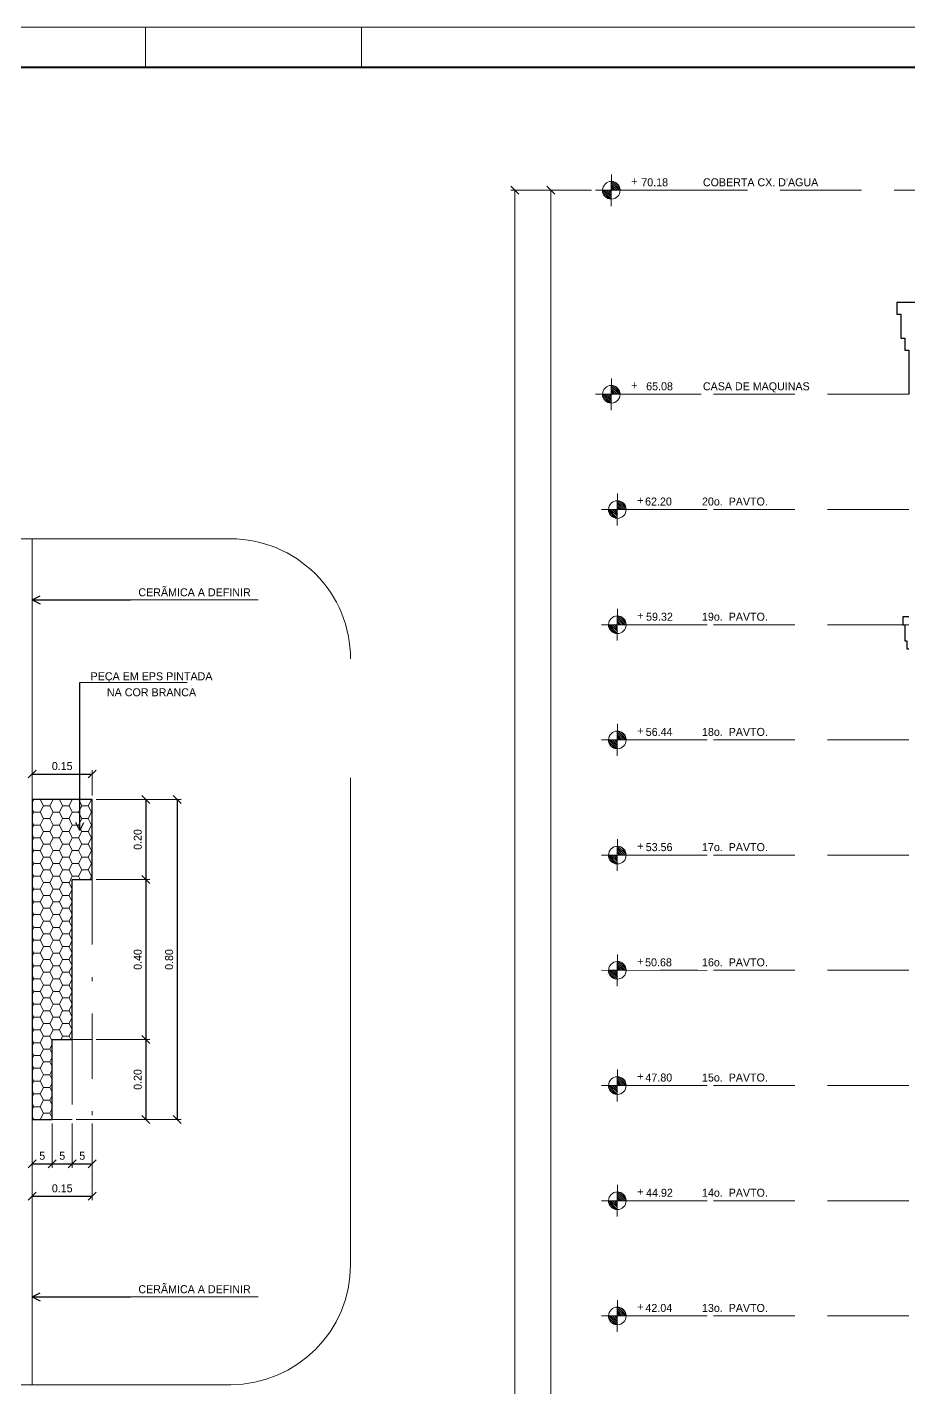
# Model space of a CAD drawing. Header units: metres. Extents: x -30 to 92, y -74 to 10.
# Drawn here: x -11.66 to 10.37, y -24.09 to 9.92 of the extents above; entities that cross this region are included whole.
import ezdxf
from ezdxf.enums import TextEntityAlignment as Align

# ---------------------------------------------------------------- set-up
doc = ezdxf.new("R2010")
doc.units = ezdxf.units.M
doc.header["$MEASUREMENT"] = 0
doc.linetypes.add('DGN Style 3', pattern=[2.84618, 2.032986, -0.813194])
doc.linetypes.add('DGN Style 4', pattern=[3.254811, 1.626389, -0.813194, 0.002033, -0.813194])
for name, color, linetype, lineweight in [('1 - Eixos', 7, 'Continuous', 0), ('11 - Acabamentos', 7, 'Continuous', 0), ('21 - Hachuras', 7, 'Continuous', 0), ('7 - Alvenaria', 7, 'Continuous', 0), ('Level 1-1', 7, 'Continuous', 0), ('Level 12', 7, 'Continuous', 0), ('Level 24-1', 7, 'Continuous', 0), ('Level 63', 7, 'Continuous', 0)]:
    doc.layers.add(name, color=color, linetype=linetype, lineweight=lineweight)
doc.styles.add('Style-CIVIL', font='CIVIL.shx')
doc.styles.add('Style-INTL_ENGINEERING', font='INTL_ENGINEERING.shx')
doc.dimstyles.get("Standard").update_dxf_attribs({"dimtxt": 0.18, "dimasz": 0.18, "dimexe": 0.18, "dimexo": 0.0625, "dimgap": 0.09, "dimtad": 0, "dimtih": 1, "dimtoh": 1, "dimdec": 4, "dimzin": 1, "dimdsep": 46, "dimtxsty": 'Standard', "dimcen": 0, "dimadec": 0, "dimazin": 0, "dimtfac": 1, "dimtdec": 4, "dimtofl": 0, "dimtmove": 0, "dimatfit": 3, "dimfxl": 0, "dimtolj": 1, "dimtzin": 1, "dimarcsym": 0})

# ---------------------------------------------------------------- blocks, each defined once
blk = doc.blocks.new('*U41')
at = {"layer": 'Level 12', "color": 131, "linetype": 'Continuous', "lineweight": 0}
for p, q in [((1.261, -0.268), (-1.261, 0.528)), ((0.881, -0.149), (1.001, 0.23)), ((0.931, 0.013), (1.042, -0.2)), ((0.947, 0.058), (1.086, -0.213)), ((0.991, 0.045), (1.1, -0.17)), ((0.66, -0.165), (0.738, -0.317)), ((0.664, -0.102), (0.797, -0.351)), ((0.697, -0.09), (0.823, -0.334)), ((0.74, -0.105), (0.837, -0.289)), ((0.881, -0.149), (0.761, -0.528)), ((0.786, -0.119), (0.851, -0.244)), ((0.83, -0.133), (0.864, -0.2)), ((0.875, -0.147), (0.878, -0.155)), ((0.89, -0.122), (0.908, -0.158)), ((0.904, -0.076), (0.952, -0.172)), ((0.918, -0.034), (0.997, -0.186)), ((1.059, -0.018), (1.089, -0.078))]:
    blk.add_line(p, q, dxfattribs=at)
at = {"layer": 'Level 12', "color": 131, "linetype": 'Continuous', "lineweight": 0, "flags": 128}
for points in [[(0.948, 0.062, -0.414214), (1.092, -0.215), (1.091, -0.215), (0.881, -0.149), (0.948, 0.063)], [(0.815, -0.359, -0.414214), (0.671, -0.082), (0.67, -0.083), (0.881, -0.149), (0.815, -0.359)]]:
    blk.add_lwpolyline(points, format="xyb", close=True, dxfattribs=at)
at = {"layer": 'Level 12', "color": 131, "linetype": 'Continuous', "lineweight": 0}
blk.add_circle((0.881, -0.148), 0.221, dxfattribs=at)
at = {"layer": 'Level 12', "color": 2, "linetype": 'Continuous', "lineweight": 13, "style": 'Style-CIVIL'}
blk.add_text('+', height=0.2, rotation=162.4862, dxfattribs=at).set_placement((0.368, -0.12))
blk = doc.blocks.new('*U42')
at = {"layer": 'Level 12', "color": 131, "linetype": 'Continuous', "lineweight": 0}
for p, q in [((1.261, -0.268), (-1.261, 0.528)), ((0.881, -0.149), (1.001, 0.23)), ((0.931, 0.013), (1.042, -0.2)), ((0.947, 0.058), (1.086, -0.213)), ((0.991, 0.045), (1.1, -0.17)), ((0.66, -0.165), (0.738, -0.317)), ((0.664, -0.102), (0.797, -0.351)), ((0.697, -0.09), (0.823, -0.334)), ((0.74, -0.105), (0.837, -0.288)), ((0.881, -0.149), (0.761, -0.528)), ((0.786, -0.119), (0.851, -0.244)), ((0.83, -0.133), (0.864, -0.2)), ((0.875, -0.147), (0.878, -0.155)), ((0.89, -0.122), (0.908, -0.158)), ((0.904, -0.076), (0.952, -0.172)), ((0.918, -0.034), (0.997, -0.186)), ((1.059, -0.018), (1.089, -0.078))]:
    blk.add_line(p, q, dxfattribs=at)
at = {"layer": 'Level 12', "color": 131, "linetype": 'Continuous', "lineweight": 0, "flags": 128}
for points in [[(0.948, 0.062, -0.414214), (1.092, -0.215), (1.091, -0.215), (0.881, -0.149), (0.948, 0.063)], [(0.815, -0.359, -0.414214), (0.671, -0.082), (0.67, -0.083), (0.881, -0.149), (0.815, -0.359)]]:
    blk.add_lwpolyline(points, format="xyb", close=True, dxfattribs=at)
at = {"layer": 'Level 12', "color": 131, "linetype": 'Continuous', "lineweight": 0}
blk.add_circle((0.881, -0.148), 0.221, dxfattribs=at)
at = {"layer": 'Level 12', "color": 2, "linetype": 'Continuous', "lineweight": 13, "style": 'Style-CIVIL'}
blk.add_text('+', height=0.2, rotation=162.4862, dxfattribs=at).set_placement((0.368, -0.12))
blk = doc.blocks.new('*U43')
at = {"layer": 'Level 12', "color": 131, "linetype": 'Continuous', "lineweight": 0}
for p, q in [((1.261, -0.268), (-1.261, 0.528)), ((0.881, -0.149), (1.001, 0.23)), ((0.931, 0.013), (1.042, -0.2)), ((0.947, 0.058), (1.086, -0.213)), ((0.991, 0.045), (1.1, -0.17)), ((0.66, -0.165), (0.738, -0.317)), ((0.664, -0.102), (0.797, -0.351)), ((0.697, -0.09), (0.823, -0.334)), ((0.74, -0.105), (0.837, -0.288)), ((0.881, -0.149), (0.761, -0.528)), ((0.786, -0.119), (0.851, -0.244)), ((0.83, -0.133), (0.864, -0.2)), ((0.876, -0.147), (0.878, -0.155)), ((0.89, -0.122), (0.908, -0.158)), ((0.904, -0.076), (0.952, -0.172)), ((0.918, -0.034), (0.997, -0.186)), ((1.059, -0.018), (1.089, -0.078))]:
    blk.add_line(p, q, dxfattribs=at)
at = {"layer": 'Level 12', "color": 131, "linetype": 'Continuous', "lineweight": 0, "flags": 128}
for points in [[(0.948, 0.062, -0.414214), (1.092, -0.215), (1.091, -0.215), (0.881, -0.149), (0.948, 0.063)], [(0.815, -0.359, -0.414214), (0.671, -0.082), (0.67, -0.083), (0.881, -0.149), (0.815, -0.359)]]:
    blk.add_lwpolyline(points, format="xyb", close=True, dxfattribs=at)
at = {"layer": 'Level 12', "color": 131, "linetype": 'Continuous', "lineweight": 0}
blk.add_circle((0.881, -0.148), 0.221, dxfattribs=at)
at = {"layer": 'Level 12', "color": 2, "linetype": 'Continuous', "lineweight": 13, "style": 'Style-CIVIL'}
blk.add_text('+', height=0.2, rotation=162.4862, dxfattribs=at).set_placement((0.368, -0.12))
blk = doc.blocks.new('*U44')
at = {"layer": 'Level 12', "color": 131, "linetype": 'Continuous', "lineweight": 0}
for p, q in [((1.261, -0.268), (-1.261, 0.528)), ((0.881, -0.149), (1.001, 0.23)), ((0.931, 0.013), (1.042, -0.2)), ((0.947, 0.058), (1.086, -0.213)), ((0.991, 0.045), (1.1, -0.17)), ((0.66, -0.165), (0.738, -0.317)), ((0.664, -0.102), (0.797, -0.351)), ((0.697, -0.09), (0.823, -0.334)), ((0.74, -0.105), (0.837, -0.288)), ((0.881, -0.149), (0.761, -0.528)), ((0.786, -0.119), (0.851, -0.244)), ((0.83, -0.133), (0.864, -0.199)), ((0.876, -0.147), (0.878, -0.155)), ((0.89, -0.122), (0.908, -0.158)), ((0.904, -0.076), (0.952, -0.172)), ((0.918, -0.034), (0.997, -0.186)), ((1.059, -0.018), (1.089, -0.078))]:
    blk.add_line(p, q, dxfattribs=at)
at = {"layer": 'Level 12', "color": 131, "linetype": 'Continuous', "lineweight": 0, "flags": 128}
for points in [[(0.948, 0.062, -0.414214), (1.092, -0.215), (1.091, -0.215), (0.881, -0.149), (0.948, 0.063)], [(0.815, -0.359, -0.414214), (0.671, -0.082), (0.67, -0.083), (0.881, -0.149), (0.815, -0.359)]]:
    blk.add_lwpolyline(points, format="xyb", close=True, dxfattribs=at)
at = {"layer": 'Level 12', "color": 131, "linetype": 'Continuous', "lineweight": 0}
blk.add_circle((0.881, -0.148), 0.221, dxfattribs=at)
at = {"layer": 'Level 12', "color": 2, "linetype": 'Continuous', "lineweight": 13, "style": 'Style-CIVIL'}
blk.add_text('+', height=0.2, rotation=162.4862, dxfattribs=at).set_placement((0.368, -0.12))
blk = doc.blocks.new('*U45')
at = {"layer": 'Level 12', "color": 131, "linetype": 'Continuous', "lineweight": 0}
for p, q in [((1.261, -0.268), (-1.261, 0.528)), ((0.881, -0.149), (1.001, 0.23)), ((0.931, 0.013), (1.042, -0.2)), ((0.947, 0.058), (1.086, -0.213)), ((0.991, 0.045), (1.1, -0.17)), ((0.66, -0.165), (0.738, -0.317)), ((0.664, -0.102), (0.797, -0.351)), ((0.697, -0.09), (0.823, -0.334)), ((0.74, -0.105), (0.837, -0.288)), ((0.881, -0.149), (0.761, -0.528)), ((0.786, -0.119), (0.851, -0.244)), ((0.83, -0.133), (0.864, -0.199)), ((0.875, -0.147), (0.878, -0.155)), ((0.89, -0.122), (0.908, -0.158)), ((0.904, -0.076), (0.952, -0.172)), ((0.918, -0.034), (0.997, -0.186)), ((1.059, -0.018), (1.089, -0.078))]:
    blk.add_line(p, q, dxfattribs=at)
at = {"layer": 'Level 12', "color": 131, "linetype": 'Continuous', "lineweight": 0, "flags": 128}
for points in [[(0.948, 0.062, -0.414214), (1.092, -0.215), (1.091, -0.215), (0.881, -0.149), (0.948, 0.063)], [(0.815, -0.359, -0.414214), (0.671, -0.082), (0.67, -0.083), (0.881, -0.149), (0.815, -0.359)]]:
    blk.add_lwpolyline(points, format="xyb", close=True, dxfattribs=at)
at = {"layer": 'Level 12', "color": 131, "linetype": 'Continuous', "lineweight": 0}
blk.add_circle((0.881, -0.148), 0.221, dxfattribs=at)
at = {"layer": 'Level 12', "color": 2, "linetype": 'Continuous', "lineweight": 13, "style": 'Style-CIVIL'}
blk.add_text('+', height=0.2, rotation=162.4862, dxfattribs=at).set_placement((0.368, -0.12))
blk = doc.blocks.new('*U46')
at = {"layer": 'Level 12', "color": 131, "linetype": 'Continuous', "lineweight": 0}
for p, q in [((1.261, -0.268), (-1.261, 0.528)), ((0.881, -0.149), (1.001, 0.23)), ((0.931, 0.013), (1.042, -0.2)), ((0.947, 0.058), (1.086, -0.213)), ((0.991, 0.045), (1.1, -0.17)), ((0.66, -0.165), (0.738, -0.317)), ((0.664, -0.102), (0.797, -0.351)), ((0.697, -0.09), (0.823, -0.334)), ((0.74, -0.105), (0.837, -0.288)), ((0.881, -0.149), (0.761, -0.528)), ((0.786, -0.119), (0.851, -0.244)), ((0.83, -0.133), (0.864, -0.2)), ((0.875, -0.147), (0.878, -0.155)), ((0.89, -0.122), (0.908, -0.158)), ((0.904, -0.076), (0.952, -0.172)), ((0.918, -0.034), (0.997, -0.186)), ((1.059, -0.018), (1.089, -0.078))]:
    blk.add_line(p, q, dxfattribs=at)
at = {"layer": 'Level 12', "color": 131, "linetype": 'Continuous', "lineweight": 0, "flags": 128}
for points in [[(0.948, 0.062, -0.414214), (1.092, -0.215), (1.091, -0.215), (0.881, -0.149), (0.948, 0.063)], [(0.815, -0.359, -0.414214), (0.671, -0.082), (0.67, -0.083), (0.881, -0.149), (0.815, -0.359)]]:
    blk.add_lwpolyline(points, format="xyb", close=True, dxfattribs=at)
at = {"layer": 'Level 12', "color": 131, "linetype": 'Continuous', "lineweight": 0}
blk.add_circle((0.881, -0.148), 0.221, dxfattribs=at)
at = {"layer": 'Level 12', "color": 2, "linetype": 'Continuous', "lineweight": 13, "style": 'Style-CIVIL'}
blk.add_text('+', height=0.2, rotation=162.4862, dxfattribs=at).set_placement((0.368, -0.12))
blk = doc.blocks.new('*D61')
at = {"layer": 'Level 1-1', "color": 2, "linetype": 'Continuous', "lineweight": 0}
blk.add_line((5.1, -22.298), (4.159, -22.298), dxfattribs=at)
at = {"layer": 'Level 1-1', "color": 2, "linetype": 'Continuous', "lineweight": 0, "style": 'Style-CIVIL'}
blk.add_text('42.04', height=0.2, rotation=360, dxfattribs=at).set_placement((3.793, -22.098), align=Align.MIDDLE_LEFT)
blk = doc.blocks.new('TerminatorOpen')
at = {"color": 0, "linetype": 'ByBlock', "lineweight": -2}
for q in [(-1, 0.5), (-1, 0), (-1, -0.5)]:
    blk.add_line((0, 0), q, dxfattribs=at)
blk = doc.blocks.new('*D62')
at = {"layer": 'Level 1-1', "color": 2, "linetype": 'Continuous', "lineweight": 0}
blk.add_line((5.1, -19.418), (4.159, -19.418), dxfattribs=at)
at = {"layer": 'Level 1-1', "color": 2, "linetype": 'Continuous', "lineweight": 0, "style": 'Style-CIVIL'}
blk.add_text('44.92', height=0.2, rotation=360, dxfattribs=at).set_placement((3.809, -19.218), align=Align.MIDDLE_LEFT)
blk = doc.blocks.new('*D63')
at = {"layer": 'Level 1-1', "color": 2, "linetype": 'Continuous', "lineweight": 0}
blk.add_line((5.1, -16.538), (4.159, -16.538), dxfattribs=at)
at = {"layer": 'Level 1-1', "color": 2, "linetype": 'Continuous', "lineweight": 0, "style": 'Style-CIVIL'}
blk.add_text('47.80', height=0.2, rotation=360, dxfattribs=at).set_placement((3.793, -16.338), align=Align.MIDDLE_LEFT)
blk = doc.blocks.new('*D64')
at = {"layer": 'Level 1-1', "color": 2, "linetype": 'Continuous', "lineweight": 0}
blk.add_line((5.1, -13.658), (4.159, -13.658), dxfattribs=at)
at = {"layer": 'Level 1-1', "color": 2, "linetype": 'Continuous', "lineweight": 0, "style": 'Style-CIVIL'}
blk.add_text('50.68', height=0.2, rotation=360, dxfattribs=at).set_placement((3.784, -13.458), align=Align.MIDDLE_LEFT)
blk = doc.blocks.new('*D65')
at = {"layer": 'Level 1-1', "color": 2, "linetype": 'Continuous', "lineweight": 0}
blk.add_line((5.1, -10.778), (4.159, -10.778), dxfattribs=at)
at = {"layer": 'Level 1-1', "color": 2, "linetype": 'Continuous', "lineweight": 0, "style": 'Style-CIVIL'}
blk.add_text('53.56', height=0.2, rotation=360, dxfattribs=at).set_placement((3.8, -10.578), align=Align.MIDDLE_LEFT)
blk = doc.blocks.new('*D66')
at = {"layer": 'Level 1-1', "color": 2, "linetype": 'Continuous', "lineweight": 0}
blk.add_line((5.1, -7.898), (4.159, -7.898), dxfattribs=at)
at = {"layer": 'Level 1-1', "color": 2, "linetype": 'Continuous', "lineweight": 0, "style": 'Style-CIVIL'}
blk.add_text('56.44', height=0.2, rotation=360, dxfattribs=at).set_placement((3.8, -7.698), align=Align.MIDDLE_LEFT)
blk = doc.blocks.new('*D67')
at = {"layer": 'Level 1-1', "color": 2, "linetype": 'Continuous', "lineweight": 0}
blk.add_line((5.1, -5.018), (4.159, -5.018), dxfattribs=at)
at = {"layer": 'Level 1-1', "color": 2, "linetype": 'Continuous', "lineweight": 0, "style": 'Style-CIVIL'}
blk.add_text('59.32', height=0.2, rotation=360, dxfattribs=at).set_placement((3.809, -4.818), align=Align.MIDDLE_LEFT)
blk = doc.blocks.new('*D68')
at = {"layer": 'Level 1-1', "color": 2, "linetype": 'Continuous', "lineweight": 0}
blk.add_line((5.1, -2.138), (4.159, -2.138), dxfattribs=at)
at = {"layer": 'Level 1-1', "color": 2, "linetype": 'Continuous', "lineweight": 0, "style": 'Style-CIVIL'}
blk.add_text('62.20', height=0.2, rotation=360, dxfattribs=at).set_placement((3.784, -1.938), align=Align.MIDDLE_LEFT)
blk = doc.blocks.new('*D69')
at = {"layer": 'Level 1-1', "color": 2, "linetype": 'Continuous', "lineweight": 0}
blk.add_line((5.087, 0.742), (4.186, 0.742), dxfattribs=at)
at = {"layer": 'Level 1-1', "color": 2, "linetype": 'Continuous', "lineweight": 0, "style": 'Style-CIVIL'}
blk.add_text('65.08', height=0.2, rotation=360, dxfattribs=at).set_placement((3.811, 0.942), align=Align.MIDDLE_LEFT)
blk = doc.blocks.new('*D70')
at = {"layer": 'Level 1-1', "color": 2, "linetype": 'Continuous', "lineweight": 0}
blk.add_line((5.087, 5.842), (4.004, 5.842), dxfattribs=at)
at = {"layer": 'Level 1-1', "color": 2, "linetype": 'Continuous', "lineweight": 0, "style": 'Style-CIVIL'}
blk.add_text('70.18', height=0.2, rotation=360, dxfattribs=at).set_placement((3.689, 6.042), align=Align.MIDDLE_LEFT)
blk = doc.blocks.new('*U71')
at = {"layer": 'Level 24-1', "color": 7, "linetype": 'DGN Style 4', "lineweight": 13, "flags": 128}
for points in [[(-1.0445, 2.5725), (-2.0813, 1.635)], [(0.877, 1.044), (-0.4795, 2.5442)], [(-0.1904, -0.4562), (0.8464, 0.4814)]]:
    blk.add_lwpolyline(points, dxfattribs=at)
at = {"layer": 'Level 24-1', "color": 7, "linetype": 'DGN Style 4', "lineweight": 13}
for centre, start, end in [((-0.7762, 2.2759), 42.1219, 132.1219), ((0.5781, 0.7781), 312.1219, 42.1219)]:
    blk.add_arc(centre, 0.4, start, end, dxfattribs=at)
blk = doc.blocks.new('*D109')
at = {"layer": 'Defpoints'}
for p in [(0.527, 5.842), (2.542, 5.842), (0.527, -29.248), (2.135, -64.338)]:
    blk.add_point(p, dxfattribs=at)
at = {"layer": 'Level 1-1', "color": 2, "linetype": 'Continuous', "lineweight": 0}
for p, q in [((0.427, 5.942), (0.627, 5.742)), ((2.442, 5.842), (0.427, 5.842)), ((0.527, -64.338), (0.527, 5.842)), ((0.627, -64.438), (0.427, -64.238)), ((2.035, -64.338), (0.427, -64.338))]:
    blk.add_line(p, q, dxfattribs=at)
at = {"layer": 'Level 1-1', "color": 2, "linetype": 'Continuous', "lineweight": 0, "style": 'Style-CIVIL'}
blk.add_text('70.180', height=0.2, rotation=90, dxfattribs=at).set_placement((0.327, -29.703), align=Align.MIDDLE_LEFT)
blk = doc.blocks.new('_Oblique')
at = {"color": 0, "linetype": 'ByBlock', "lineweight": -2}
blk.add_line((0.5, 0.5), (-0.5, -0.5), dxfattribs=at)
blk = doc.blocks.new('*D114')
at = {"layer": 'Defpoints'}
for p in [(1.428, 5.842), (2.542, 5.842), (1.428, -28.748), (2.135, -63.338)]:
    blk.add_point(p, dxfattribs=at)
at = {"layer": 'Level 1-1', "color": 2, "linetype": 'Continuous', "lineweight": 0}
for p, q in [((1.328, 5.942), (1.528, 5.742)), ((2.442, 5.842), (1.328, 5.842)), ((1.428, -63.338), (1.428, 5.842)), ((1.528, -63.438), (1.328, -63.238)), ((2.035, -63.338), (1.328, -63.338))]:
    blk.add_line(p, q, dxfattribs=at)
at = {"layer": 'Level 1-1', "color": 2, "linetype": 'Continuous', "lineweight": 0, "style": 'Style-CIVIL'}
blk.add_text('69.180', height=0.2, rotation=90, dxfattribs=at).set_placement((1.228, -29.2), align=Align.MIDDLE_LEFT)
blk = doc.blocks.new('*D117')
at = {"layer": 'Defpoints', "color": 0, "linetype": 'Continuous', "lineweight": 0}
for p in [(-10.033, -11.387), (-10.033, -15.387), (-8.696, -15.387)]:
    blk.add_point(p, dxfattribs=at)
at = {"layer": 'Level 1-1', "color": 2, "linetype": 'Continuous', "lineweight": 0}
for p, q in [((-9.934, -11.387), (-8.597, -11.387)), ((-9.934, -15.387), (-8.597, -15.387))]:
    blk.add_line(p, q, dxfattribs=at)
at = {"layer": 'Level 1-1', "color": 0, "linetype": 'Continuous', "lineweight": -2}
blk.add_line((-8.696, -11.387), (-8.696, -15.387), dxfattribs=at)
at = {"layer": 'Level 1-1', "color": 0, "linetype": 'Continuous', "lineweight": -2, "xscale": 0.199, "yscale": 0.199, "zscale": 0.199}
for p, rotation in [((-8.696, -11.387), 90), ((-8.696, -15.387), 270)]:
    blk.add_blockref('_Oblique', p, dxfattribs=dict(at, rotation=rotation))
at = {"layer": 'Level 1-1', "color": 0, "linetype": 'Continuous', "lineweight": 0, "insert": (-8.895, -13.387), "char_height": 0.199, "attachment_point": 5, "rotation": 90, "style": 'Style-INTL_ENGINEERING'}
blk.add_mtext('0.40', dxfattribs=at)
blk = doc.blocks.new('*D118')
at = {"layer": 'Defpoints', "color": 0, "linetype": 'Continuous', "lineweight": 0}
for p in [(-10.033, -15.387), (-10.533, -17.387), (-8.696, -17.387)]:
    blk.add_point(p, dxfattribs=at)
at = {"layer": 'Level 1-1', "color": 2, "linetype": 'Continuous', "lineweight": 0}
for p, q in [((-9.934, -15.387), (-8.597, -15.387)), ((-10.434, -17.387), (-8.597, -17.387))]:
    blk.add_line(p, q, dxfattribs=at)
at = {"layer": 'Level 1-1', "color": 0, "linetype": 'Continuous', "lineweight": -2}
blk.add_line((-8.696, -15.387), (-8.696, -17.387), dxfattribs=at)
at = {"layer": 'Level 1-1', "color": 0, "linetype": 'Continuous', "lineweight": -2, "xscale": 0.199, "yscale": 0.199, "zscale": 0.199}
for p, rotation in [((-8.696, -15.387), 90), ((-8.696, -17.387), 270)]:
    blk.add_blockref('_Oblique', p, dxfattribs=dict(at, rotation=rotation))
at = {"layer": 'Level 1-1', "color": 0, "linetype": 'Continuous', "lineweight": 0, "insert": (-8.895, -16.387), "char_height": 0.199, "attachment_point": 5, "rotation": 90, "style": 'Style-INTL_ENGINEERING'}
blk.add_mtext('0.20', dxfattribs=at)
blk = doc.blocks.new('*D116')
at = {"layer": 'Defpoints', "color": 0, "linetype": 'Continuous', "lineweight": 0}
for p in [(-10.033, -9.387), (-10.033, -11.387), (-8.696, -11.387)]:
    blk.add_point(p, dxfattribs=at)
at = {"layer": 'Level 1-1', "color": 2, "linetype": 'Continuous', "lineweight": 0}
for p, q in [((-9.934, -9.387), (-8.597, -9.387)), ((-9.934, -11.387), (-8.597, -11.387))]:
    blk.add_line(p, q, dxfattribs=at)
at = {"layer": 'Level 1-1', "color": 0, "linetype": 'Continuous', "lineweight": -2}
blk.add_line((-8.696, -9.387), (-8.696, -11.387), dxfattribs=at)
at = {"layer": 'Level 1-1', "color": 0, "linetype": 'Continuous', "lineweight": -2, "xscale": 0.199, "yscale": 0.199, "zscale": 0.199}
for p, rotation in [((-8.696, -9.387), 90), ((-8.696, -11.387), 270)]:
    blk.add_blockref('_Oblique', p, dxfattribs=dict(at, rotation=rotation))
at = {"layer": 'Level 1-1', "color": 0, "linetype": 'Continuous', "lineweight": 0, "insert": (-8.895, -10.387), "char_height": 0.199, "attachment_point": 5, "rotation": 90, "style": 'Style-INTL_ENGINEERING'}
blk.add_mtext('0.20', dxfattribs=at)
blk = doc.blocks.new('*D119')
at = {"layer": 'Defpoints', "color": 0, "linetype": 'Continuous', "lineweight": 0}
for p in [(-10.033, -9.387), (-9.648, -17.387), (-7.911, -17.387)]:
    blk.add_point(p, dxfattribs=at)
at = {"layer": 'Level 1-1', "color": 2, "linetype": 'Continuous', "lineweight": 0}
for p, q in [((-9.934, -9.387), (-7.812, -9.387)), ((-9.549, -17.387), (-7.812, -17.387))]:
    blk.add_line(p, q, dxfattribs=at)
at = {"layer": 'Level 1-1', "color": 0, "linetype": 'Continuous', "lineweight": -2}
blk.add_line((-7.911, -9.387), (-7.911, -17.387), dxfattribs=at)
at = {"layer": 'Level 1-1', "color": 0, "linetype": 'Continuous', "lineweight": -2, "xscale": 0.199, "yscale": 0.199, "zscale": 0.199}
for p, rotation in [((-7.911, -9.387), 90), ((-7.911, -17.387), 270)]:
    blk.add_blockref('_Oblique', p, dxfattribs=dict(at, rotation=rotation))
at = {"layer": 'Level 1-1', "color": 0, "linetype": 'Continuous', "lineweight": 0, "insert": (-8.11, -13.387), "char_height": 0.199, "attachment_point": 5, "rotation": 90, "style": 'Style-INTL_ENGINEERING'}
blk.add_mtext('0.80', dxfattribs=at)
blk = doc.blocks.new('*D120')
at = {"layer": 'Defpoints', "color": 0, "linetype": 'Continuous', "lineweight": 0}
for p in [(-11.533, -17.387), (-11.033, -17.387), (-11.033, -18.493)]:
    blk.add_point(p, dxfattribs=at)
at = {"layer": 'Level 1-1', "color": 2, "linetype": 'Continuous', "lineweight": 0}
for p, q in [((-11.533, -17.486), (-11.533, -18.592)), ((-11.033, -17.486), (-11.033, -18.592))]:
    blk.add_line(p, q, dxfattribs=at)
at = {"layer": 'Level 1-1', "color": 0, "linetype": 'Continuous', "lineweight": -2}
blk.add_line((-11.533, -18.493), (-11.033, -18.493), dxfattribs=at)
at = {"layer": 'Level 1-1', "color": 0, "linetype": 'Continuous', "lineweight": -2, "xscale": 0.199, "yscale": 0.199, "zscale": 0.199, "rotation": 180}
blk.add_blockref('_Oblique', (-11.533, -18.493), dxfattribs=at)
at = {"layer": 'Level 1-1', "color": 0, "linetype": 'Continuous', "lineweight": -2, "xscale": 0.199, "yscale": 0.199, "zscale": 0.199}
blk.add_blockref('_Oblique', (-11.033, -18.493), dxfattribs=at)
at = {"layer": 'Level 1-1', "color": 0, "linetype": 'Continuous', "lineweight": 0, "insert": (-11.283, -18.295), "char_height": 0.199, "attachment_point": 5, "style": 'Style-INTL_ENGINEERING'}
blk.add_mtext('5', dxfattribs=at)
blk = doc.blocks.new('*D121')
at = {"layer": 'Defpoints', "color": 0, "linetype": 'Continuous', "lineweight": 0}
for p in [(-11.533, -17.387), (-10.033, -17.387), (-10.033, -19.307)]:
    blk.add_point(p, dxfattribs=at)
at = {"layer": 'Level 1-1', "color": 2, "linetype": 'Continuous', "lineweight": 0}
for p, q in [((-11.533, -17.486), (-11.533, -19.406)), ((-10.033, -17.486), (-10.033, -19.406))]:
    blk.add_line(p, q, dxfattribs=at)
at = {"layer": 'Level 1-1', "color": 0, "linetype": 'Continuous', "lineweight": -2}
blk.add_line((-11.533, -19.307), (-10.033, -19.307), dxfattribs=at)
at = {"layer": 'Level 1-1', "color": 0, "linetype": 'Continuous', "lineweight": -2, "xscale": 0.199, "yscale": 0.199, "zscale": 0.199, "rotation": 180}
blk.add_blockref('_Oblique', (-11.533, -19.307), dxfattribs=at)
at = {"layer": 'Level 1-1', "color": 0, "linetype": 'Continuous', "lineweight": -2, "xscale": 0.199, "yscale": 0.199, "zscale": 0.199}
blk.add_blockref('_Oblique', (-10.033, -19.307), dxfattribs=at)
at = {"layer": 'Level 1-1', "color": 0, "linetype": 'Continuous', "lineweight": 0, "insert": (-10.783, -19.108), "char_height": 0.199, "attachment_point": 5, "style": 'Style-INTL_ENGINEERING'}
blk.add_mtext('0.15', dxfattribs=at)
blk = doc.blocks.new('*D122')
at = {"layer": 'Defpoints', "color": 0, "linetype": 'Continuous', "lineweight": 0}
for p in [(-10.033, -8.75), (-11.533, -9.387), (-10.033, -9.387)]:
    blk.add_point(p, dxfattribs=at)
at = {"layer": 'Level 1-1', "color": 2, "linetype": 'Continuous', "lineweight": 0}
for p, q in [((-11.533, -9.288), (-11.533, -8.651)), ((-10.033, -9.288), (-10.033, -8.651))]:
    blk.add_line(p, q, dxfattribs=at)
at = {"layer": 'Level 1-1', "color": 0, "linetype": 'Continuous', "lineweight": -2}
blk.add_line((-11.533, -8.75), (-10.033, -8.75), dxfattribs=at)
at = {"layer": 'Level 1-1', "color": 0, "linetype": 'Continuous', "lineweight": -2, "xscale": 0.199, "yscale": 0.199, "zscale": 0.199, "rotation": 180}
blk.add_blockref('_Oblique', (-11.533, -8.75), dxfattribs=at)
at = {"layer": 'Level 1-1', "color": 0, "linetype": 'Continuous', "lineweight": -2, "xscale": 0.199, "yscale": 0.199, "zscale": 0.199}
blk.add_blockref('_Oblique', (-10.033, -8.75), dxfattribs=at)
at = {"layer": 'Level 1-1', "color": 0, "linetype": 'Continuous', "lineweight": 0, "insert": (-10.783, -8.552), "char_height": 0.199, "attachment_point": 5, "style": 'Style-INTL_ENGINEERING'}
blk.add_mtext('0.15', dxfattribs=at)
blk = doc.blocks.new('*D144')
at = {"layer": 'Defpoints', "color": 0, "linetype": 'Continuous', "lineweight": 0}
for p in [(-11.033, -17.387), (-10.533, -17.387), (-10.533, -18.493)]:
    blk.add_point(p, dxfattribs=at)
at = {"layer": 'Level 1-1', "color": 2, "linetype": 'Continuous', "lineweight": 0}
for p, q in [((-11.033, -17.486), (-11.033, -18.592)), ((-10.533, -17.486), (-10.533, -18.592))]:
    blk.add_line(p, q, dxfattribs=at)
at = {"layer": 'Level 1-1', "color": 0, "linetype": 'Continuous', "lineweight": -2}
blk.add_line((-11.033, -18.493), (-10.533, -18.493), dxfattribs=at)
at = {"layer": 'Level 1-1', "color": 0, "linetype": 'Continuous', "lineweight": -2, "xscale": 0.199, "yscale": 0.199, "zscale": 0.199, "rotation": 180}
blk.add_blockref('_Oblique', (-11.033, -18.493), dxfattribs=at)
at = {"layer": 'Level 1-1', "color": 0, "linetype": 'Continuous', "lineweight": -2, "xscale": 0.199, "yscale": 0.199, "zscale": 0.199}
blk.add_blockref('_Oblique', (-10.533, -18.493), dxfattribs=at)
at = {"layer": 'Level 1-1', "color": 0, "linetype": 'Continuous', "lineweight": 0, "insert": (-10.783, -18.295), "char_height": 0.199, "attachment_point": 5, "style": 'Style-INTL_ENGINEERING'}
blk.add_mtext('5', dxfattribs=at)
blk = doc.blocks.new('*D145')
at = {"layer": 'Defpoints', "color": 0, "linetype": 'Continuous', "lineweight": 0}
for p in [(-10.533, -17.387), (-10.033, -17.387), (-10.033, -18.493)]:
    blk.add_point(p, dxfattribs=at)
at = {"layer": 'Level 1-1', "color": 2, "linetype": 'Continuous', "lineweight": 0}
for p, q in [((-10.533, -17.486), (-10.533, -18.592)), ((-10.033, -17.486), (-10.033, -18.592))]:
    blk.add_line(p, q, dxfattribs=at)
at = {"layer": 'Level 1-1', "color": 0, "linetype": 'Continuous', "lineweight": -2}
blk.add_line((-10.533, -18.493), (-10.033, -18.493), dxfattribs=at)
at = {"layer": 'Level 1-1', "color": 0, "linetype": 'Continuous', "lineweight": -2, "xscale": 0.199, "yscale": 0.199, "zscale": 0.199, "rotation": 180}
blk.add_blockref('_Oblique', (-10.533, -18.493), dxfattribs=at)
at = {"layer": 'Level 1-1', "color": 0, "linetype": 'Continuous', "lineweight": -2, "xscale": 0.199, "yscale": 0.199, "zscale": 0.199}
blk.add_blockref('_Oblique', (-10.033, -18.493), dxfattribs=at)
at = {"layer": 'Level 1-1', "color": 0, "linetype": 'Continuous', "lineweight": 0, "insert": (-10.283, -18.295), "char_height": 0.199, "attachment_point": 5, "style": 'Style-INTL_ENGINEERING'}
blk.add_mtext('5', dxfattribs=at)

msp = doc.modelspace()

# ---------------------------------------------------------------- hatches: boundary and pattern name
at = {"layer": '11 - Acabamentos', "linetype": 'Continuous', "lineweight": 0}
h = msp.add_hatch(dxfattribs=at)
h.set_pattern_fill('HONEY', color=8, style=0)
h.set_pattern_definition([(0, (-8.3728, -9.2271), (-0.48, -0.64), [0.16, -0.32]), (63.435, (-8.21278, -9.22711), (-0.48, -1.28), [0.178885, -1.96774]), (116.565, (-8.13278, -9.06711), (-0.48, 1.28), [0.178885, -1.96774]), (180, (-8.2128, -8.9071), (-0.48, -0.64), [0.16, -0.32]), (-116.565, (-8.37278, -8.90711), (-0.48, -1.28), [0.178885, -1.96774]), (-63.435, (-8.45278, -9.06711), (-0.48, 1.28), [0.178885, -1.96774]), (0, (-8.3728, -8.9071), (-0.48, -0.64), [0.16, -0.32]), (63.435, (-8.21278, -8.90711), (-0.48, -1.28), [0.178885, -1.96774]), (0, (-8.1328, -9.0671), (-0.48, -0.64), [0.08, -0.4]), (0, (-8.5328, -9.0671), (-0.48, -0.64), [0.08, -0.4]), (63.435, (-8.45278, -9.06711), (-0.48, -1.28), [0.178885, -1.96774]), (116.565, (-8.37278, -8.90711), (-0.48, 1.28), [0.178885, -1.96774]), (-63.435, (-8.45278, -8.74711), (-0.48, 1.28), [0.178885, -1.96774]), (180, (-8.0528, -9.0671), (-0.48, -0.64), [0.08, -0.4]), (-116.565, (-8.13278, -9.06711), (-0.48, -1.28), [0.178885, -1.96774]), (-63.435, (-8.21278, -9.22711), (-0.48, 1.28), [0.178885, -1.96774]), (63.435, (-8.45278, -9.38711), (-0.48, -1.28), [0.178885, -1.96774]), (116.565, (-8.37278, -9.22711), (-0.48, 1.28), [0.178885, -1.96774]), (180, (-8.4528, -9.0671), (-0.48, -0.64), [0.08, -0.4]), (-116.565, (-8.13278, -8.74711), (-0.48, -1.28), [0.178885, -1.96774]), (-63.435, (-8.21278, -8.90711), (-0.48, 1.28), [0.178885, -1.96774]), (0, (-8.1328, -8.7471), (-0.48, -0.64), [0.08, -0.4]), (180, (-8.4528, -8.7471), (-0.48, -0.64), [0.08, -0.4])])
h.paths.add_polyline_path([(-11.5328, -9.3871), (-11.5328, -17.3871), (-11.0328, -17.3871), (-11.0328, -15.3871), (-10.5328, -15.3871), (-10.5328, -11.3871), (-10.0328, -11.3871), (-10.0328, -9.3871)])

# ---------------------------------------------------------------- linework, layer by layer
at = {"layer": '1 - Eixos', "color": 91, "linetype": 'DGN Style 3', "lineweight": 0}
for p, q in [((14.8846, 5.8421), (5.1867, 5.8421)), ((10.3743, 0.7421), (5.1866, 0.7421)), ((10.3743, -2.1379), (5.3366, -2.1379)), ((10.3743, -5.0179), (5.3366, -5.0179)), ((10.3743, -7.8979), (5.3366, -7.8979)), ((10.3743, -10.7779), (5.3366, -10.7779)), ((10.3743, -13.6579), (5.3366, -13.6579)), ((10.3743, -16.5379), (5.3366, -16.5379)), ((10.3743, -19.4179), (5.3366, -19.4179)), ((10.3743, -22.2979), (5.3366, -22.2979))]:
    msp.add_line(p, q, dxfattribs=at)
at = {"layer": '11 - Acabamentos', "color": 30, "linetype": 'Continuous', "lineweight": 13}
msp.add_line((-11.5328, -2.8713), (-11.5328, -24.0162), dxfattribs=at)
at = {"layer": '11 - Acabamentos', "color": 30, "linetype": 'Continuous', "lineweight": 30, "flags": 128}
msp.add_lwpolyline([(-11.5328, -9.3871), (-11.5328, -17.3871), (-11.0328, -17.3871), (-11.0328, -15.3871), (-10.5328, -15.3871), (-10.5328, -11.3871), (-10.0328, -11.3871), (-10.0328, -9.3871)], close=True, dxfattribs=at)
at = {"layer": '21 - Hachuras', "color": 2, "linetype": 'DGN Style 4', "lineweight": 0}
for p, q in [((-10.0328, -11.3871), (-10.0328, -17.3871)), ((-10.5328, -15.3871), (-10.5328, -17.3871)), ((-10.5328, -15.3871), (-10.0328, -15.3871)), ((-11.0328, -17.3871), (-10.5328, -17.3871))]:
    msp.add_line(p, q, dxfattribs=at)
at = {"layer": '7 - Alvenaria', "color": 7, "linetype": 'Continuous', "lineweight": 30}
for p, q in [((10.0743, 3.0421), (10.5243, 3.0421)), ((10.0743, 3.0421), (10.0743, 2.7421)), ((10.0743, 2.7421), (10.1743, 2.7421)), ((10.1743, 2.7421), (10.1743, 2.1421)), ((10.1743, 2.1421), (10.2743, 2.1421)), ((10.2743, 2.1421), (10.2743, 1.8421)), ((10.2743, 1.8421), (10.3743, 1.8421)), ((10.3743, 1.8421), (10.3743, 0.7421))]:
    msp.add_line(p, q, dxfattribs=at)
at = {"layer": '7 - Alvenaria', "color": 7, "linetype": 'Continuous', "lineweight": 30, "flags": 128}
msp.add_lwpolyline([(10.3743, -4.8179), (10.2243, -4.8179), (10.2243, -5.0179), (10.2743, -5.0179), (10.2743, -5.4179), (10.3243, -5.4179), (10.3243, -5.6179), (10.3743, -5.6179)], dxfattribs=at)
msp.add_lwpolyline([(10.3743, -4.8179), (10.2243, -4.8179), (10.2243, -5.0179), (10.2743, -5.0179), (10.2743, -5.4179), (10.3243, -5.4179), (10.3243, -5.6179), (10.3743, -5.6179)], dxfattribs=at)
at = {"layer": 'Level 12', "color": 2, "linetype": 'Continuous', "lineweight": 0}
for p, q in [((-9.0788, -4.3982), (-5.8854, -4.3982)), ((-10.3405, -6.4599), (-7.6637, -6.4599)), ((-9.0788, -21.819), (-5.8854, -21.819))]:
    msp.add_line(p, q, dxfattribs=at)
at = {"layer": 'Level 63', "color": 131, "linetype": 'Continuous', "lineweight": 0}
for p, q in [((-8.7009, 9.9189), (-8.7009, 8.9189)), ((-3.3009, 9.9189), (-3.3009, 8.9189))]:
    msp.add_line(p, q, dxfattribs=at)
at = {"layer": 'Level 63', "color": 131, "linetype": 'Continuous', "lineweight": 40}
msp.add_line((-27.2009, 8.9199), (88.2001, 8.9189), dxfattribs=at)
at = {"layer": 'Level 63', "color": 131, "linetype": 'Continuous', "lineweight": 0, "flags": 128}
msp.add_lwpolyline([(89.1991, 9.9189), (-29.7019, 9.9189), (-29.7019, -74.1811), (89.1991, -74.1811)], close=True, dxfattribs=at)
at = {"layer": 'Level 63', "color": 131, "linetype": 'Continuous', "lineweight": 13, "flags": 128}
msp.add_lwpolyline([(78.1993, -73.1825), (-27.2009, -73.1825), (-27.2009, 8.9199), (78.1993, 8.9199)], close=True, dxfattribs=at)

# ---------------------------------------------------------------- block references
at = {"layer": 'Level 12', "color": 131, "linetype": 'Continuous', "lineweight": 0, "xscale": 0.9999984817853872, "yscale": 0.9999984817853872, "zscale": 0.9999984817853872, "rotation": 197.5137445045104}
for name, p in [('*U46', (3.8253, 5.9657)), ('*U45', (3.8252, 0.8659)), ('*U44', (3.9752, -2.0141)), ('*U44', (3.9752, -4.8941)), ('*U43', (3.9752, -7.7741)), ('*U43', (3.9752, -10.6541)), ('*U42', (3.9752, -13.5341)), ('*U42', (3.9752, -16.4141)), ('*U41', (3.9752, -19.2941)), ('*U41', (3.9752, -22.1741))]:
    msp.add_blockref(name, p, dxfattribs=at)
at = {"layer": 'Level 24-1', "color": 7, "linetype": 'DGN Style 4', "lineweight": 13, "xscale": 7.500004942427382, "yscale": 7.500004942427382, "zscale": 7.500004942427382, "rotation": 317.880556730509}
msp.add_blockref('*U71', (-13.7061, -22.4366), dxfattribs=at)

# ---------------------------------------------------------------- texts
at = {"layer": 'Level 12', "color": 2, "linetype": 'Continuous', "lineweight": 13, "style": 'Style-CIVIL'}
for s, p in [("COBERTA CX. D'AGUA", (5.2296, 6.0424)), ('CASA DE MAQUINAS', (5.2296, 0.9424)), ('20o.  PAVTO.', (5.2065, -1.9378)), ('19o.  PAVTO.', (5.2065, -4.8178)), ('18o.  PAVTO.', (5.2065, -7.6978)), ('17o.  PAVTO.', (5.2065, -10.5778)), ('16o.  PAVTO.', (5.2065, -13.4578)), ('15o.  PAVTO.', (5.2065, -16.3378)), ('14o.  PAVTO.', (5.2066, -19.2178)), ('13o.  PAVTO.', (5.2066, -22.0978))]:
    msp.add_text(s, height=0.1995, rotation=359.99998, dxfattribs=at).set_placement(p, align=Align.MIDDLE_LEFT)
at = {"layer": 'Level 12', "color": 2, "linetype": 'Continuous', "lineweight": 13, "char_height": 0.199998, "attachment_point": 5, "line_spacing_factor": 1.200006, "style": 'Style-INTL_ENGINEERING'}
for s, insert in [('CERÃMICA A DEFINIR\\P', (-7.476, -4.2097)), ('PEÇA EM EPS PINTADA\\PNA COR BRANCA\\P', (-8.5508, -6.5085)), ('CERÃMICA A DEFINIR\\P', (-7.476, -21.6305))]:
    msp.add_mtext(s, dxfattribs=dict(at, insert=insert))

# ---------------------------------------------------------------- dimensions: what is measured, and where the dimension line sits
at = {"layer": 'Level 1-1', "color": 2, "linetype": 'Continuous', "lineweight": 0}
for feature_location, offset, picture, middle in [((5.1866, 5.8421), (-1.1823, 0), '*D70', (4.0469, 6.0421)), ((5.1866, 0.7421), (-1.0007, 0), '*D69', (4.1986, 0.9421)), ((5.1997, -2.1379), (-1.0409, 0), '*D68', (4.1714, -1.9379)), ((5.1997, -5.0179), (-1.0409, 0), '*D67', (4.184, -4.8179)), ((5.1997, -7.8979), (-1.0409, 0), '*D66', (4.1792, -7.6979)), ((5.1997, -10.7779), (-1.0409, 0), '*D65', (4.1792, -10.5779)), ((5.1997, -13.6579), (-1.0409, 0), '*D64', (4.1714, -13.4579)), ((5.1997, -16.5379), (-1.0409, 0), '*D63', (4.1761, -16.3379)), ((5.1997, -19.4179), (-1.0409, 0), '*D62', (4.184, -19.2179)), ((5.1997, -22.2979), (-1.0409, 0), '*D61', (4.1761, -22.0979))]:
    dim = msp.add_ordinate_dim(feature_location=feature_location, offset=offset, dtype=0, origin=(-6.5686, -64.3379), dimstyle='Standard', override={"dimtxt": 0.2, "dimasz": 0.2, "dimexe": 0.1, "dimexo": 0.1, "dimgap": 0.1, "dimtad": 1, "dimtih": 0, "dimtoh": 0, "dimdec": 2, "dimzin": 3, "dimtxsty": 'Style-CIVIL', "dimblk": 'TerminatorOpen', "dimclre": 2, "dimtdec": 2, "dimatfit": 1, "dimtolj": 0, "dimtzin": 3, "dimlwe": 0}, dxfattribs=at)
    dim.commit()
    dim.dimension.update_dxf_attribs({"geometry": picture, "text_midpoint": middle})
for base, p1, p2, angle, override, picture, middle in [((0.527, 5.8418), (2.1348, -64.3379), (2.542, 5.8418), 90, {"dimtxt": 0.2, "dimasz": 0.2, "dimexe": 0.1, "dimexo": 0.1, "dimgap": 0.1, "dimtad": 1, "dimtih": 0, "dimtoh": 0, "dimdec": 3, "dimzin": 3, "dimtxsty": 'Style-CIVIL', "dimblk": 'Oblique', "dimclre": 2, "dimtdec": 3, "dimatfit": 1, "dimfrac": 2, "dimtolj": 0, "dimtzin": 3, "dimlwe": 0}, '*D109', (0.527, -29.248)), ((1.4278, 5.8418), (2.1348, -63.3379), (2.542, 5.8418), 90, {"dimtxt": 0.2, "dimasz": 0.2, "dimexe": 0.1, "dimexo": 0.1, "dimgap": 0.1, "dimtad": 1, "dimtih": 0, "dimtoh": 0, "dimdec": 3, "dimzin": 3, "dimtxsty": 'Style-CIVIL', "dimblk": 'Oblique', "dimclre": 2, "dimtdec": 3, "dimatfit": 1, "dimfrac": 2, "dimtolj": 0, "dimtzin": 3, "dimlwe": 0}, '*D114', (1.4278, -28.748)), ((-8.6963, -11.3871), (-10.0328, -9.3871), (-10.0328, -11.3871), 270, {"dimtxt": 0.199, "dimasz": 0.199, "dimexe": 0.099, "dimexo": 0.099, "dimgap": 0.099, "dimtad": 1, "dimtih": 0, "dimtoh": 0, "dimdec": 2, "dimlfac": 0.1, "dimzin": 3, "dimtxsty": 'Style-INTL_ENGINEERING', "dimblk": 'Oblique', "dimclre": 2, "dimtdec": 2, "dimatfit": 1, "dimfrac": 2, "dimtolj": 0, "dimtzin": 3, "dimlwe": 0}, '*D116', (-8.8948, -10.3871)), ((-7.9111, -17.3871), (-10.0328, -9.3871), (-9.6484, -17.3871), 270, {"dimtxt": 0.199, "dimasz": 0.199, "dimexe": 0.099, "dimexo": 0.099, "dimgap": 0.099, "dimtad": 1, "dimtih": 0, "dimtoh": 0, "dimdec": 2, "dimlfac": 0.1, "dimzin": 3, "dimtxsty": 'Style-INTL_ENGINEERING', "dimblk": 'Oblique', "dimclre": 2, "dimtdec": 2, "dimatfit": 1, "dimfrac": 2, "dimtolj": 0, "dimtzin": 3, "dimlwe": 0}, '*D119', (-8.1096, -13.3871)), ((-8.6963, -15.3871), (-10.0328, -11.3871), (-10.0328, -15.3871), 270, {"dimtxt": 0.199, "dimasz": 0.199, "dimexe": 0.099, "dimexo": 0.099, "dimgap": 0.099, "dimtad": 1, "dimtih": 0, "dimtoh": 0, "dimdec": 2, "dimlfac": 0.1, "dimzin": 3, "dimtxsty": 'Style-INTL_ENGINEERING', "dimblk": 'Oblique', "dimclre": 2, "dimtdec": 2, "dimatfit": 1, "dimfrac": 2, "dimtolj": 0, "dimtzin": 3, "dimlwe": 0}, '*D117', (-8.8948, -13.3871)), ((-8.6963, -17.3871), (-10.0328, -15.3871), (-10.5328, -17.3871), 270, {"dimtxt": 0.199, "dimasz": 0.199, "dimexe": 0.099, "dimexo": 0.099, "dimgap": 0.099, "dimtad": 1, "dimtih": 0, "dimtoh": 0, "dimdec": 2, "dimlfac": 0.1, "dimzin": 3, "dimtxsty": 'Style-INTL_ENGINEERING', "dimblk": 'Oblique', "dimclre": 2, "dimtdec": 2, "dimatfit": 1, "dimfrac": 2, "dimtolj": 0, "dimtzin": 3, "dimlwe": 0}, '*D118', (-8.8948, -16.3871))]:
    dim = msp.add_linear_dim(base=base, p1=p1, p2=p2, angle=angle, dimstyle='Standard', override=override, dxfattribs=at)
    dim.commit()
    dim.dimension.update_dxf_attribs({"geometry": picture, "text_midpoint": middle})
for base, p1, p2, picture, middle in [((-10.0328, -8.7503), (-11.5328, -9.3871), (-10.0328, -9.3871), '*D122', (-10.7828, -8.5518)), ((-10.0328, -19.3066), (-11.5328, -17.3871), (-10.0328, -17.3871), '*D121', (-10.7828, -19.1081))]:
    dim = msp.add_linear_dim(base=base, p1=p1, p2=p2, dimstyle='Standard', override={"dimtxt": 0.199, "dimasz": 0.199, "dimexe": 0.099, "dimexo": 0.099, "dimgap": 0.099, "dimtad": 1, "dimtih": 0, "dimtoh": 0, "dimdec": 2, "dimlfac": 0.1, "dimzin": 3, "dimtxsty": 'Style-INTL_ENGINEERING', "dimblk": 'Oblique', "dimclre": 2, "dimtdec": 2, "dimatfit": 1, "dimfrac": 2, "dimtolj": 0, "dimtzin": 3, "dimlwe": 0}, dxfattribs=at)
    dim.commit()
    dim.dimension.update_dxf_attribs({"geometry": picture, "text_midpoint": middle})
for base, p1, p2, picture, middle in [((-11.0328, -18.4931), (-11.5328, -17.3871), (-11.0328, -17.3871), '*D120', (-11.2828, -18.4931)), ((-10.5328, -18.4931), (-11.0328, -17.3871), (-10.5328, -17.3871), '*D144', (-10.7828, -18.4931)), ((-10.0328, -18.4931), (-10.5328, -17.3871), (-10.0328, -17.3871), '*D145', (-10.2828, -18.4931))]:
    dim = msp.add_linear_dim(base=base, p1=p1, p2=p2, text='5', dimstyle='Standard', override={"dimtxt": 0.199, "dimasz": 0.199, "dimexe": 0.099, "dimexo": 0.099, "dimgap": 0.099, "dimtad": 1, "dimtih": 0, "dimtoh": 0, "dimdec": 2, "dimlfac": 0.1, "dimzin": 3, "dimtxsty": 'Style-INTL_ENGINEERING', "dimblk": 'Oblique', "dimclre": 2, "dimtdec": 2, "dimatfit": 1, "dimfrac": 2, "dimtolj": 0, "dimtzin": 3, "dimlwe": 0}, dxfattribs=at)
    dim.commit()
    dim.dimension.update_dxf_attribs({"geometry": picture, "text_midpoint": middle, "dimtype": 160})

# ---------------------------------------------------------------- leaders
at = {"layer": '1 - Eixos', "color": 2, "linetype": 'Continuous', "lineweight": 0}
for points in [[(-11.5328, -4.3982), (-9.0788, -4.3982)], [(-10.3405, -10.164), (-10.3405, -6.4599)], [(-11.5328, -21.819), (-9.0788, -21.819)]]:
    msp.add_leader(points, dimstyle='Standard', override={"dimtxt": 0.199, "dimasz": 0.199, "dimgap": 0, "dimtad": 1, "dimtxsty": 'Style-INTL_ENGINEERING', "dimldrblk": 'TerminatorOpen'}, dxfattribs=at)

doc.saveas('drawing.dxf')
